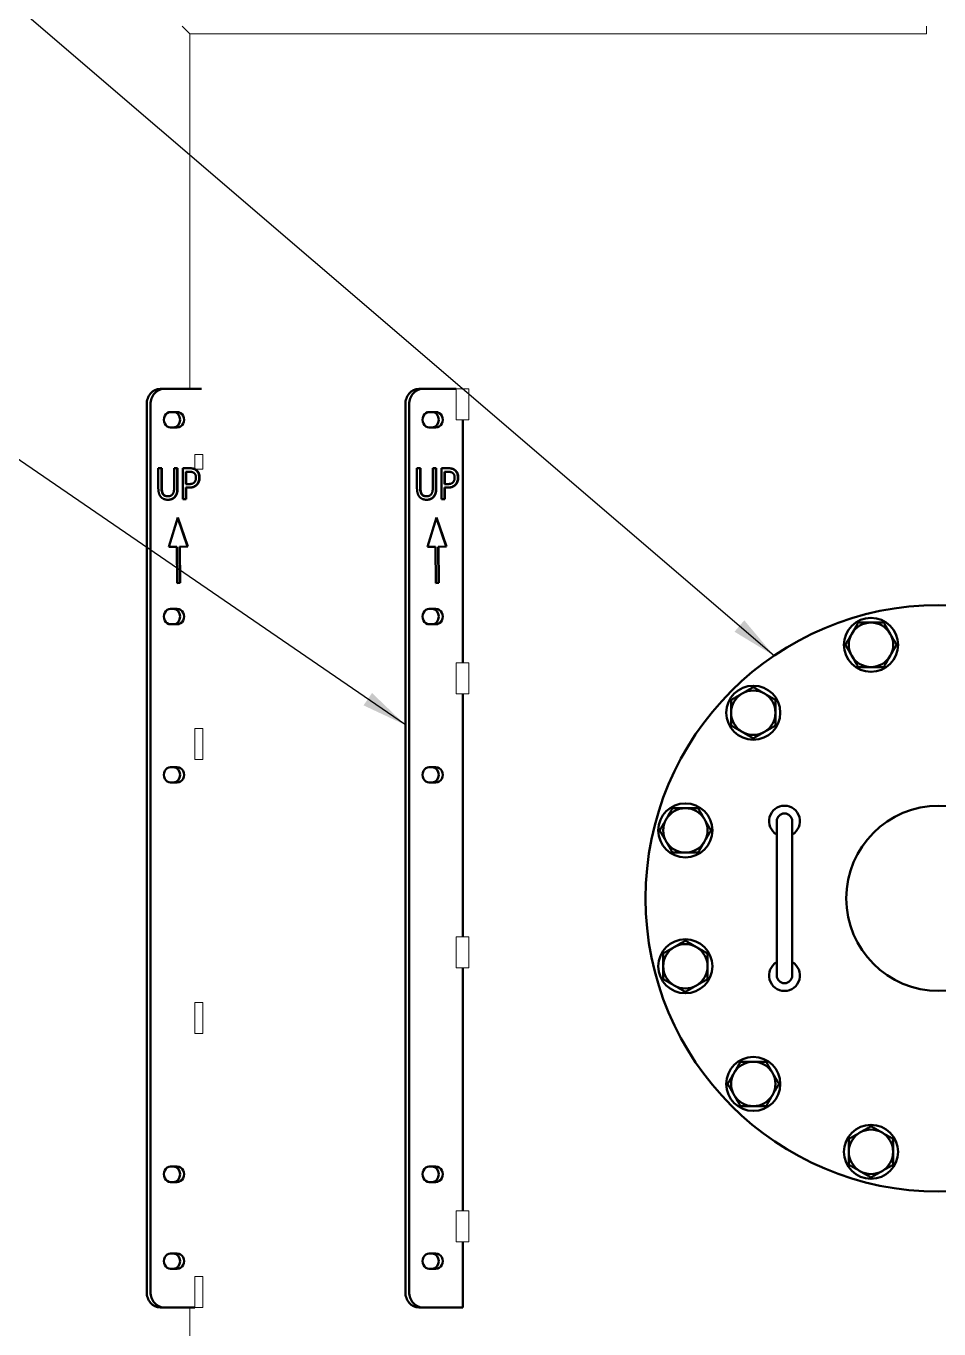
# Model space of a CAD drawing. Header units: inches. Extents: x 19 to 503, y 6 to 322.
# Drawn here: x 223.83 to 253.39, y 82.71 to 124.9 of the extents above; entities that cross this region are included whole.
import ezdxf

# ---------------------------------------------------------------- set-up
doc = ezdxf.new("R2010")
doc.units = ezdxf.units.IN
doc.header["$LTSCALE"] = 15
doc.header["$MEASUREMENT"] = 0
doc.layers.add('Symbol (ANSI)', color=7, linetype='Continuous', lineweight=25)
doc.layers.add('Visible (ANSI)', color=7, linetype='Continuous', lineweight=50)
doc.styles.add('MEMCOR Medium', font='arial.ttf')
doc.dimstyles.new('Default (ANSI)$7', dxfattribs={"dimscale": 15, "dimtxt": 0.15, "dimasz": 0.098425, "dimexe": 0.125, "dimexo": 0.0625, "dimgap": 0.031496, "dimtad": 0, "dimtih": 1, "dimtoh": 1, "dimdec": 4, "dimrnd": 1e-08, "dimzin": 3, "dimdsep": 46, "dimlunit": 5, "dimtxsty": 'MEMCOR Medium', "dimcen": 0.09, "dimdle": 0.393701, "dimclrd": 256, "dimclre": 256, "dimclrt": 256, "dimadec": 0, "dimazin": 1, "dimtfac": 0.8, "dimtofl": 0, "dimtmove": 0, "dimatfit": 3, "dimfxl": 1, "dimfrac": 1, "dimtolj": 1, "dimtzin": 4, "dimlwd": -1, "dimlwe": -1, "dimarcsym": 0})

msp = doc.modelspace()

# ---------------------------------------------------------------- linework, layer by layer
at = {"layer": 'Visible (ANSI)', "linetype": 'Continuous', "lineweight": 18}
for p, q in [((229.13857, 124.65094), (228.88857, 124.90094)), ((252.98634, 124.65094), (252.9822, 124.90094)), ((252.98634, 124.90094), (252.98634, 124.65094)), ((229.13857, 113.15094), (229.13857, 124.65094)), ((252.98634, 124.65094), (229.13857, 124.65094)), ((237.7533, 113.15094), (238.16358, 113.15094)), ((237.7533, 113.15094), (237.7533, 112.15094)), ((238.16358, 113.15094), (238.16358, 112.15094)), ((237.7533, 112.15094), (238.16358, 112.15094)), ((229.56028, 111.02594), (229.29862, 111.02594)), ((229.29862, 110.54977), (229.29862, 111.02594)), ((229.56028, 110.54977), (229.56028, 111.02594)), ((229.56028, 110.54977), (229.29862, 110.54977)), ((237.7533, 104.27594), (238.16358, 104.27594)), ((237.7533, 104.27594), (237.7533, 103.27594)), ((238.16358, 104.27594), (238.16358, 103.27594)), ((237.7533, 103.27594), (238.16358, 103.27594)), ((229.56028, 102.15094), (229.29862, 102.15094)), ((229.29862, 101.15094), (229.29862, 102.15094)), ((229.56028, 101.15094), (229.56028, 102.15094)), ((229.56028, 101.15094), (229.29862, 101.15094)), ((237.7533, 95.40094), (238.16358, 95.40094)), ((237.7533, 95.40094), (237.7533, 94.40094)), ((238.16358, 95.40094), (238.16358, 94.40094)), ((237.7533, 94.40094), (238.16358, 94.40094)), ((229.56028, 93.27594), (229.29862, 93.27594)), ((229.29862, 92.27594), (229.29862, 93.27594)), ((229.56028, 92.27594), (229.56028, 93.27594)), ((229.56028, 92.27594), (229.29862, 92.27594)), ((237.7533, 86.52594), (238.16358, 86.52594)), ((237.7533, 86.52594), (237.7533, 85.52594)), ((238.16358, 86.52594), (238.16358, 85.52594)), ((237.7533, 85.52594), (238.16358, 85.52594)), ((229.56028, 84.40094), (229.29862, 84.40094)), ((229.29862, 83.40094), (229.29862, 84.40094)), ((229.56028, 83.40094), (229.56028, 84.40094)), ((229.13857, 56.90094), (229.13857, 83.40094)), ((229.56028, 83.40094), (229.29862, 83.40094))]:
    msp.add_line(p, q, dxfattribs=at)
at = {"layer": 'Visible (ANSI)'}
for p, q in [((228.29577, 113.15094), (228.17077, 113.15094)), ((229.51513, 113.15094), (228.29577, 113.15094)), ((236.67077, 113.15094), (236.54577, 113.15094)), ((237.7533, 113.15094), (236.67077, 113.15094)), ((227.73775, 83.90094), (227.73775, 112.65094)), ((227.86275, 112.65094), (227.86275, 83.90094)), ((228.51227, 112.40094), (228.72878, 112.40094)), ((236.11275, 83.90094), (236.11275, 112.65094)), ((236.23775, 112.65094), (236.23775, 83.90094)), ((236.88727, 112.40094), (237.10378, 112.40094)), ((228.72878, 111.90094), (228.51227, 111.90094)), ((237.10378, 111.90094), (236.88727, 111.90094)), ((237.9698, 104.27594), (237.9698, 112.15094)), ((228.11316, 109.95678), (228.11316, 110.58077)), ((228.11316, 110.58077), (228.22825, 110.58077)), ((228.21575, 110.58077), (228.21575, 109.95678)), ((228.22825, 110.58077), (228.22825, 109.95678)), ((228.62477, 109.95354), (228.62477, 110.58077)), ((228.62477, 110.58077), (228.73987, 110.58077)), ((228.72737, 110.58077), (228.72737, 109.95678)), ((228.73987, 110.58077), (228.73987, 109.95678)), ((228.90479, 109.58077), (228.90479, 110.58077)), ((228.90479, 110.58077), (229.12235, 110.58077)), ((236.48816, 109.95678), (236.48816, 110.58077)), ((236.48816, 110.58077), (236.60325, 110.58077)), ((236.59075, 110.58077), (236.59075, 109.95678)), ((236.60325, 110.58077), (236.60325, 109.95678)), ((236.99977, 109.95354), (236.99977, 110.58077)), ((236.99977, 110.58077), (237.11487, 110.58077)), ((237.10237, 110.58077), (237.10237, 109.95678)), ((237.11487, 110.58077), (237.11487, 109.95678)), ((237.27979, 109.58077), (237.27979, 110.58077)), ((237.27979, 110.58077), (237.49735, 110.58077)), ((229.01989, 110.4657), (229.00739, 110.4657)), ((229.00739, 110.4657), (229.00739, 110.06699)), ((229.01989, 110.4657), (229.01989, 110.06699)), ((229.11533, 110.4657), (229.01989, 110.4657)), ((237.39489, 110.4657), (237.38239, 110.4657)), ((237.38239, 110.4657), (237.38239, 110.06699)), ((237.39489, 110.4657), (237.39489, 110.06699)), ((237.49033, 110.4657), (237.39489, 110.4657)), ((229.01989, 110.06699), (229.00739, 110.06699)), ((229.01989, 109.95354), (229.00739, 109.95354)), ((229.00739, 109.95354), (229.00739, 109.58077)), ((229.01989, 110.06699), (229.09849, 110.06699)), ((229.11744, 109.95354), (229.01989, 109.95354)), ((229.01989, 109.95354), (229.01989, 109.58077)), ((237.39489, 110.06699), (237.38239, 110.06699)), ((237.39489, 109.95354), (237.38239, 109.95354)), ((237.38239, 109.95354), (237.38239, 109.58077)), ((237.39489, 110.06699), (237.47349, 110.06699)), ((237.49244, 109.95354), (237.39489, 109.95354)), ((237.39489, 109.95354), (237.39489, 109.58077)), ((228.42616, 109.67315), (228.41366, 109.67315)), ((229.01989, 109.58077), (228.90479, 109.58077)), ((236.80116, 109.67315), (236.78866, 109.67315)), ((237.39489, 109.58077), (237.27979, 109.58077)), ((228.45216, 108.0314), (228.74686, 108.9836)), ((228.74091, 108.96436), (229.05432, 108.04267)), ((228.74686, 108.9836), (229.06682, 108.04267)), ((236.82716, 108.0314), (237.12186, 108.9836)), ((237.11591, 108.96436), (237.42932, 108.04267)), ((237.12186, 108.9836), (237.44182, 108.04267)), ((228.70865, 108.0369), (228.45216, 108.0314)), ((228.69615, 108.0369), (228.45225, 108.03167)), ((228.70865, 108.0369), (228.69615, 108.0369)), ((228.72228, 106.86099), (228.70865, 108.0369)), ((229.05432, 108.04267), (228.79427, 108.03848)), ((228.79427, 108.03848), (228.80964, 106.86465)), ((228.80677, 108.03848), (228.79427, 108.03848)), ((229.06682, 108.04267), (228.80677, 108.03848)), ((228.80677, 108.03848), (228.82214, 106.86465)), ((229.06682, 108.04267), (229.05432, 108.04267)), ((237.08365, 108.0369), (236.82716, 108.0314)), ((237.07115, 108.0369), (236.82725, 108.03167)), ((237.08365, 108.0369), (237.07115, 108.0369)), ((237.09728, 106.86099), (237.08365, 108.0369)), ((237.42932, 108.04267), (237.16927, 108.03848)), ((237.16927, 108.03848), (237.18464, 106.86465)), ((237.18177, 108.03848), (237.16927, 108.03848)), ((237.44182, 108.04267), (237.18177, 108.03848)), ((237.18177, 108.03848), (237.19714, 106.86465)), ((237.44182, 108.04267), (237.42932, 108.04267)), ((228.82214, 106.86465), (228.72228, 106.86099)), ((228.80964, 106.86465), (228.72228, 106.86145)), ((228.82214, 106.86465), (228.80964, 106.86465)), ((237.19714, 106.86465), (237.09728, 106.86099)), ((237.18464, 106.86465), (237.09728, 106.86145)), ((237.19714, 106.86465), (237.18464, 106.86465)), ((228.51227, 106.02594), (228.72878, 106.02594)), ((236.88727, 106.02594), (237.10378, 106.02594)), ((228.72878, 105.52594), (228.51227, 105.52594)), ((237.10378, 105.52594), (236.88727, 105.52594)), ((237.9698, 95.40094), (237.9698, 103.27594)), ((228.51227, 100.90094), (228.72878, 100.90094)), ((236.88727, 100.90094), (237.10378, 100.90094)), ((228.72878, 100.40094), (228.51227, 100.40094)), ((237.10378, 100.40094), (236.88727, 100.40094)), ((248.13827, 99.15094), (248.13827, 98.40094)), ((248.63827, 98.40094), (248.63827, 99.15094)), ((248.13827, 98.40094), (248.13827, 94.90094)), ((248.63827, 98.40094), (248.63827, 94.90094)), ((248.13827, 94.90094), (248.13827, 94.15094)), ((248.63827, 94.15094), (248.63827, 94.90094)), ((237.9698, 86.52594), (237.9698, 94.40094)), ((228.51227, 87.96344), (228.72878, 87.96344)), ((236.88727, 87.96344), (237.10378, 87.96344)), ((228.72878, 87.46344), (228.51227, 87.46344)), ((237.10378, 87.46344), (236.88727, 87.46344)), ((237.9698, 83.40094), (237.9698, 85.52594)), ((228.51227, 85.15094), (228.72878, 85.15094)), ((236.88727, 85.15094), (237.10378, 85.15094)), ((228.72878, 84.65094), (228.51227, 84.65094)), ((237.10378, 84.65094), (236.88727, 84.65094)), ((228.17077, 83.40094), (228.29577, 83.40094)), ((228.29577, 83.40094), (229.29862, 83.40094)), ((236.54577, 83.40094), (236.67077, 83.40094)), ((236.67077, 83.40094), (237.9698, 83.40094))]:
    msp.add_line(p, q, dxfattribs=at)
for centre, radius in [((253.38827, 96.65094), 9.5), ((251.18831, 104.86131), 0.875), ((247.37787, 102.66135), 0.875), ((245.17791, 98.8509), 0.875), ((253.38827, 96.65094), 3), ((245.17791, 94.45098), 0.875), ((247.37787, 90.64053), 0.875), ((251.18831, 88.44057), 0.875)]:
    msp.add_circle(centre, radius, dxfattribs=at)
for centre, radius, start, end in [((251.18831, 104.86131), 0.71875, 90, 150), ((251.18831, 104.86131), 0.71875, 30, 90), ((251.18831, 104.86131), 0.71875, 150, 210), ((251.18831, 104.86131), 0.71875, 330, 30), ((251.18831, 104.86131), 0.71875, 210, 270), ((251.18831, 104.86131), 0.71875, 270, 330), ((247.37787, 102.66135), 0.71875, 60, 120), ((247.37787, 102.66135), 0.71875, 120, 180), ((247.37787, 102.66135), 0.71875, 0, 60), ((247.37787, 102.66135), 0.71875, 180, 240), ((247.37787, 102.66135), 0.71875, 300, 0), ((247.37787, 102.66135), 0.71875, 240, 300), ((248.38827, 99.15094), 0.5, 90, 240), ((248.38827, 99.15094), 0.5, 300, 90), ((245.17791, 98.8509), 0.71875, 150, 210), ((245.17791, 98.8509), 0.71875, 90, 150), ((245.17791, 98.8509), 0.71875, 30, 90), ((245.17791, 98.8509), 0.71875, 330, 30), ((248.38827, 99.15094), 0.25, 0, 180), ((245.17791, 98.8509), 0.71875, 210, 270), ((245.17791, 98.8509), 0.71875, 270, 330), ((245.17791, 94.45098), 0.71875, 120, 180), ((245.17791, 94.45098), 0.71875, 60, 120), ((245.17791, 94.45098), 0.71875, 0, 60), ((248.38827, 94.15094), 0.5, 120, 270), ((248.38827, 94.15094), 0.5, 270, 60), ((245.17791, 94.45098), 0.71875, 180, 240), ((245.17791, 94.45098), 0.71875, 300, 0), ((248.38827, 94.15094), 0.25, 180, 0), ((245.17791, 94.45098), 0.71875, 240, 300), ((247.37787, 90.64053), 0.71875, 90, 150), ((247.37787, 90.64053), 0.71875, 30, 90), ((247.37787, 90.64053), 0.71875, 150, 210), ((247.37787, 90.64053), 0.71875, 330, 30), ((247.37787, 90.64053), 0.71875, 210, 270), ((247.37787, 90.64053), 0.71875, 270, 330), ((251.18831, 88.44057), 0.71875, 120, 180), ((251.18831, 88.44057), 0.71875, 60, 120), ((251.18831, 88.44057), 0.71875, 0, 60), ((251.18831, 88.44057), 0.71875, 180, 240), ((251.18831, 88.44057), 0.71875, 300, 0), ((251.18831, 88.44057), 0.71875, 240, 300)]:
    msp.add_arc(centre, radius, start, end, dxfattribs=at)
at = {"layer": 'Visible (ANSI)', "linetype": 'Continuous', "lineweight": 18}
for centre, start, end in [((247.37787, 102.66135), 110.151639, 129.848361), ((247.37787, 102.66135), 50.151639, 69.848361), ((247.37787, 102.66135), 170.151639, 189.848361), ((247.37787, 102.66135), 350.151639, 9.848361), ((247.37787, 102.66135), 230.151639, 249.848361), ((247.37787, 102.66135), 290.151639, 309.848361), ((245.17791, 98.8509), 140.151639, 159.848361), ((245.17791, 98.8509), 80.151639, 99.848361), ((245.17791, 98.8509), 20.151639, 39.848361), ((245.17791, 98.8509), 200.151639, 219.848361), ((245.17791, 98.8509), 320.151639, 339.848361), ((245.17791, 98.8509), 260.151639, 279.848361), ((245.17791, 94.45098), 110.151639, 129.848361), ((245.17791, 94.45098), 50.151639, 69.848361), ((245.17791, 94.45098), 170.151639, 189.848361), ((245.17791, 94.45098), 350.151639, 9.848361), ((245.17791, 94.45098), 230.151639, 249.848361), ((245.17791, 94.45098), 290.151639, 309.848361), ((247.37787, 90.64053), 80.151639, 99.848361), ((247.37787, 90.64053), 140.151639, 159.848361), ((247.37787, 90.64053), 20.151639, 39.848361), ((247.37787, 90.64053), 200.151639, 219.848361), ((247.37787, 90.64053), 320.151639, 339.848361), ((247.37787, 90.64053), 260.151639, 279.848361)]:
    msp.add_arc(centre, 0.7295, start, end, dxfattribs=at)
at = {"layer": 'Visible (ANSI)'}
for centre, major_axis, start_param, end_param in [((228.17077, 112.65094), (0, 0.5), 0, 1.57079633), ((228.29577, 112.65094), (0, 0.5), 0, 1.57079633), ((236.54577, 112.65094), (0, 0.5), 0, 1.57079633), ((236.67077, 112.65094), (0, 0.5), 0, 1.57079633), ((228.51227, 112.15094), (0, -0.25), 3.14159265, 6.28318531), ((228.60378, 112.15094), (0, -0.25), 0, 3.14159265), ((228.72878, 112.15094), (0, 0.25), 3.14159265, 6.28318531), ((236.88727, 112.15094), (0, -0.25), 3.14159265, 6.28318531), ((236.97878, 112.15094), (0, -0.25), 0, 3.14159265), ((237.10378, 112.15094), (0, 0.25), 3.14159265, 6.28318531), ((228.51227, 105.77594), (0, -0.25), 3.14159265, 6.28318531), ((228.60378, 105.77594), (0, -0.25), 0, 3.14159265), ((228.72878, 105.77594), (0, 0.25), 3.14159265, 6.28318531), ((236.88727, 105.77594), (0, -0.25), 3.14159265, 6.28318531), ((236.97878, 105.77594), (0, -0.25), 0, 3.14159265), ((237.10378, 105.77594), (0, 0.25), 3.14159265, 6.28318531), ((228.51227, 100.65094), (0, -0.25), 3.14159265, 6.28318531), ((228.60378, 100.65094), (0, -0.25), 0, 3.14159265), ((228.72878, 100.65094), (0, 0.25), 3.14159265, 6.28318531), ((236.88727, 100.65094), (0, -0.25), 3.14159265, 6.28318531), ((236.97878, 100.65094), (0, -0.25), 0, 3.14159265), ((237.10378, 100.65094), (0, 0.25), 3.14159265, 6.28318531), ((228.51227, 87.71344), (0, -0.25), 3.14159265, 6.28318531), ((228.60378, 87.71344), (0, -0.25), 0, 3.14159265), ((228.72878, 87.71344), (0, 0.25), 3.14159265, 6.28318531), ((236.88727, 87.71344), (0, -0.25), 3.14159265, 6.28318531), ((236.97878, 87.71344), (0, -0.25), 0, 3.14159265), ((237.10378, 87.71344), (0, 0.25), 3.14159265, 6.28318531), ((228.51227, 84.90094), (0, -0.25), 3.14159265, 6.28318531), ((228.60378, 84.90094), (0, -0.25), 0, 3.14159265), ((228.72878, 84.90094), (0, 0.25), 3.14159265, 6.28318531), ((236.88727, 84.90094), (0, -0.25), 3.14159265, 6.28318531), ((236.97878, 84.90094), (0, -0.25), 0, 3.14159265), ((237.10378, 84.90094), (0, 0.25), 3.14159265, 6.28318531), ((228.17077, 83.90094), (0, -0.5), 4.71238898, 6.28318531), ((228.29577, 83.90094), (0, -0.5), 4.71238898, 6.28318531), ((236.54577, 83.90094), (0, -0.5), 4.71238898, 6.28318531), ((236.67077, 83.90094), (0, -0.5), 4.71238898, 6.28318531)]:
    msp.add_ellipse(centre, major_axis=major_axis, ratio=0.8660254, start_param=start_param, end_param=end_param, dxfattribs=at)
for points, knots in [([(229.10985, 110.58077), (229.14481, 110.58077), (229.19811, 110.57854), (229.27813, 110.5556), (229.30887, 110.54057), (229.33653, 110.51837)], [-0.725506634, -0.725506634, -0.725506634, -0.725506634, -0.296366495, -0.296366495, 0, 0, 0, 0]), ([(237.48485, 110.58077), (237.51981, 110.58077), (237.57311, 110.57854), (237.65313, 110.5556), (237.68387, 110.54057), (237.71153, 110.51837)], [-0.725506634, -0.725506634, -0.725506634, -0.725506634, -0.296366495, -0.296366495, 0, 0, 0, 0]), ([(229.33653, 110.51837), (229.35551, 110.50344), (229.37242, 110.48586), (229.39856, 110.44903), (229.41202, 110.42647), (229.43495, 110.36004), (229.4397, 110.31945), (229.4397, 110.27931)], [-0.844477071, -0.844477071, -0.844477071, -0.844477071, -0.544529725, -0.544529725, -0.305823756, -0.305823756, 0, 0, 0, 0]), ([(229.4397, 110.27931), (229.4397, 110.25563), (229.43769, 110.23216), (229.4281, 110.17951), (229.42037, 110.1571), (229.40239, 110.11073), (229.38566, 110.0819), (229.3639, 110.05727)], [-0.48070155, -0.48070155, -0.48070155, -0.48070155, -0.387114958, -0.387114958, -0.268097881, -0.268097881, 0, 0, 0, 0]), ([(237.71153, 110.51837), (237.73051, 110.50344), (237.74742, 110.48586), (237.77356, 110.44903), (237.78702, 110.42647), (237.80995, 110.36004), (237.8147, 110.31945), (237.8147, 110.27931)], [-0.844477071, -0.844477071, -0.844477071, -0.844477071, -0.544529725, -0.544529725, -0.305823756, -0.305823756, 0, 0, 0, 0]), ([(237.8147, 110.27931), (237.8147, 110.25563), (237.81269, 110.23216), (237.8031, 110.17951), (237.79537, 110.1571), (237.77739, 110.11073), (237.76066, 110.0819), (237.7389, 110.05727)], [-0.48070155, -0.48070155, -0.48070155, -0.48070155, -0.387114958, -0.387114958, -0.268097881, -0.268097881, 0, 0, 0, 0]), ([(228.21575, 109.95678), (228.21575, 109.89112), (228.22079, 109.85517), (228.22922, 109.80735), (228.23867, 109.77999), (228.25295, 109.755)], [-0.371862003, -0.371862003, -0.371862003, -0.371862003, -0.228145318, -0.228145318, 0, 0, 0, 0]), ([(228.25295, 109.755), (228.26104, 109.74083), (228.27076, 109.72835), (228.29633, 109.70443), (228.31041, 109.69642), (228.34983, 109.67773), (228.38239, 109.67315), (228.41366, 109.67315)], [-0.454531198, -0.454531198, -0.454531198, -0.454531198, -0.37440362, -0.37440362, -0.275150152, -0.275150152, 0, 0, 0, 0]), ([(228.72737, 109.95678), (228.72737, 109.91684), (228.72537, 109.8757), (228.71285, 109.78325), (228.70228, 109.75254), (228.68475, 109.70616), (228.66721, 109.67705), (228.64455, 109.65208)], [-0.467674705, -0.467674705, -0.467674705, -0.467674705, -0.385613275, -0.385613275, -0.275578199, -0.275578199, 0, 0, 0, 0]), ([(229.3639, 110.05727), (229.34899, 110.04032), (229.33271, 110.02534), (229.29712, 109.99926), (229.27815, 109.9885), (229.23653, 109.97044), (229.19064, 109.95354), (229.10494, 109.95354)], [-2.12199044, -2.12199044, -2.12199044, -2.12199044, -1.44284282, -1.44284282, -0.75409962, -0.75409962, 0, 0, 0, 0]), ([(236.59075, 109.95678), (236.59075, 109.89112), (236.59579, 109.85517), (236.60422, 109.80735), (236.61367, 109.77999), (236.62795, 109.755)], [-0.371862003, -0.371862003, -0.371862003, -0.371862003, -0.228145318, -0.228145318, 0, 0, 0, 0]), ([(236.62795, 109.755), (236.63604, 109.74083), (236.64576, 109.72835), (236.67133, 109.70443), (236.68541, 109.69642), (236.72483, 109.67773), (236.75739, 109.67315), (236.78866, 109.67315)], [-0.454531198, -0.454531198, -0.454531198, -0.454531198, -0.37440362, -0.37440362, -0.275150152, -0.275150152, 0, 0, 0, 0]), ([(237.10237, 109.95678), (237.10237, 109.91684), (237.10037, 109.8757), (237.08785, 109.78325), (237.07728, 109.75254), (237.05975, 109.70616), (237.04221, 109.67705), (237.01955, 109.65208)], [-0.467674705, -0.467674705, -0.467674705, -0.467674705, -0.385613275, -0.385613275, -0.275578199, -0.275578199, 0, 0, 0, 0]), ([(237.7389, 110.05727), (237.72399, 110.04032), (237.70771, 110.02534), (237.67212, 109.99926), (237.65315, 109.9885), (237.61153, 109.97044), (237.56564, 109.95354), (237.47994, 109.95354)], [-2.12199044, -2.12199044, -2.12199044, -2.12199044, -1.44284282, -1.44284282, -0.75409962, -0.75409962, 0, 0, 0, 0]), ([(228.64455, 109.65208), (228.63091, 109.63659), (228.61602, 109.62291), (228.58359, 109.5994), (228.56643, 109.58986), (228.52658, 109.57334), (228.48705, 109.56051), (228.42007, 109.55974)], [-1.62181416, -1.62181416, -1.62181416, -1.62181416, -1.12295259, -1.12295259, -0.62367983, -0.62367983, -0.0190532, -0.0190532, -0.0190532, -0.0190532]), ([(237.01955, 109.65208), (237.00591, 109.63659), (236.99102, 109.62291), (236.95859, 109.5994), (236.94143, 109.58986), (236.90158, 109.57334), (236.86205, 109.56051), (236.79507, 109.55974)], [-1.62181416, -1.62181416, -1.62181416, -1.62181416, -1.12295259, -1.12295259, -0.62367983, -0.62367983, -0.0190532, -0.0190532, -0.0190532, -0.0190532])]:
    msp.add_open_spline(points, degree=3, knots=knots, dxfattribs=at)
for points in [[(229.12235, 110.58077), (229.19955, 110.58077), (229.30762, 110.5516), (229.34903, 110.51837)], [(237.49735, 110.58077), (237.57455, 110.58077), (237.68262, 110.5516), (237.72403, 110.51837)], [(229.26973, 110.42761), (229.24236, 110.44868), (229.16937, 110.4657), (229.11533, 110.4657)], [(229.33219, 110.27526), (229.33219, 110.32712), (229.30131, 110.4033), (229.26973, 110.42761)], [(229.28306, 110.12696), (229.30903, 110.15694), (229.33219, 110.22745), (229.33219, 110.27526)], [(229.34903, 110.51837), (229.39746, 110.48028), (229.4522, 110.36278), (229.4522, 110.27931)], [(229.4522, 110.27931), (229.4522, 110.21448), (229.41219, 110.09779), (229.3764, 110.05727)], [(237.64473, 110.42761), (237.61736, 110.44868), (237.54437, 110.4657), (237.49033, 110.4657)], [(237.70719, 110.27526), (237.70719, 110.32712), (237.67631, 110.4033), (237.64473, 110.42761)], [(237.65806, 110.12696), (237.68403, 110.15694), (237.70719, 110.22745), (237.70719, 110.27526)], [(237.72403, 110.51837), (237.77246, 110.48028), (237.8272, 110.36278), (237.8272, 110.27931)], [(237.8272, 110.27931), (237.8272, 110.21448), (237.78719, 110.09779), (237.7514, 110.05727)], [(228.19597, 109.65208), (228.15035, 109.70395), (228.11316, 109.84981), (228.11316, 109.95678)], [(228.22825, 109.95678), (228.22825, 109.88709), (228.24369, 109.79309), (228.26545, 109.755)], [(228.26545, 109.755), (228.28861, 109.71448), (228.36861, 109.67315), (228.42616, 109.67315)], [(228.42616, 109.67315), (228.4802, 109.67315), (228.56441, 109.71448), (228.58757, 109.755)], [(228.58757, 109.755), (228.60933, 109.79309), (228.62477, 109.88628), (228.62477, 109.95354)], [(228.73987, 109.95678), (228.73987, 109.85224), (228.70337, 109.70314), (228.65705, 109.65208)], [(229.09849, 110.06699), (229.16867, 110.06699), (229.25499, 110.09293), (229.28306, 110.12696)], [(229.3764, 110.05727), (229.33149, 110.00622), (229.21007, 109.95354), (229.11744, 109.95354)], [(236.57097, 109.65208), (236.52535, 109.70395), (236.48816, 109.84981), (236.48816, 109.95678)], [(236.60325, 109.95678), (236.60325, 109.88709), (236.61869, 109.79309), (236.64045, 109.755)], [(236.64045, 109.755), (236.66361, 109.71448), (236.74361, 109.67315), (236.80116, 109.67315)], [(236.80116, 109.67315), (236.8552, 109.67315), (236.93941, 109.71448), (236.96257, 109.755)], [(236.96257, 109.755), (236.98433, 109.79309), (236.99977, 109.88628), (236.99977, 109.95354)], [(237.11487, 109.95678), (237.11487, 109.85224), (237.07837, 109.70314), (237.03205, 109.65208)], [(237.47349, 110.06699), (237.54367, 110.06699), (237.62999, 110.09293), (237.65806, 110.12696)], [(237.7514, 110.05727), (237.70649, 110.00622), (237.58507, 109.95354), (237.49244, 109.95354)], [(228.42616, 109.5597), (228.34966, 109.5597), (228.23597, 109.60589), (228.19597, 109.65208)], [(228.65705, 109.65208), (228.61565, 109.60508), (228.50617, 109.5597), (228.42616, 109.5597)], [(236.80116, 109.5597), (236.72466, 109.5597), (236.61097, 109.60589), (236.57097, 109.65208)], [(237.03205, 109.65208), (236.99065, 109.60508), (236.88117, 109.5597), (236.80116, 109.5597)]]:
    msp.add_open_spline(points, degree=2, dxfattribs=at)
for points, weights in [([(250.56586, 105.22068), (250.66215, 105.38747), (250.77334, 105.58006)], [1, 1.04314139574, 1.01001874936]), ([(250.77334, 105.58006), (250.99572, 105.58006), (251.18831, 105.58006)], [1.01001874936, 1.04314139574, 1]), ([(251.18831, 105.58006), (251.3809, 105.58006), (251.60328, 105.58006)], [1, 1.04314139574, 1.01001874936]), ([(251.60328, 105.58006), (251.71447, 105.38747), (251.81077, 105.22068)], [1.01001874936, 1.04314139574, 1]), ([(250.35837, 104.86131), (250.46956, 105.0539), (250.56586, 105.22068)], [1.01001874936, 1.04314139574, 1]), ([(251.81077, 105.22068), (251.90706, 105.0539), (252.01825, 104.86131)], [1, 1.04314139574, 1.01001874936]), ([(250.56586, 104.50193), (250.46956, 104.66872), (250.35837, 104.86131)], [1, 1.04314139574, 1.01001874936]), ([(252.01825, 104.86131), (251.90706, 104.66872), (251.81077, 104.50193)], [1.01001874936, 1.04314139574, 1]), ([(250.77334, 104.14256), (250.66215, 104.33515), (250.56586, 104.50193)], [1.01001874936, 1.04314139574, 1]), ([(251.81077, 104.50193), (251.71447, 104.33515), (251.60328, 104.14256)], [1, 1.04314139574, 1.01001874936]), ([(251.18831, 104.14256), (250.99572, 104.14256), (250.77334, 104.14256)], [1, 1.04314139574, 1.01001874936]), ([(251.60328, 104.14256), (251.3809, 104.14256), (251.18831, 104.14256)], [1.01001874936, 1.04314139574, 1]), ([(247.01849, 103.2838), (247.18528, 103.3801), (247.37787, 103.49129)], [1, 1.04314139574, 1.01001874936]), ([(247.37787, 103.49129), (247.57046, 103.3801), (247.73724, 103.2838)], [1.01001874936, 1.04314139574, 1]), ([(246.65912, 103.07632), (246.85171, 103.18751), (247.01849, 103.2838)], [1.01001874936, 1.04314139574, 1]), ([(246.65912, 102.66135), (246.65912, 102.85394), (246.65912, 103.07632)], [1, 1.04314139574, 1.01001874936]), ([(247.73724, 103.2838), (247.90403, 103.18751), (248.09662, 103.07632)], [1, 1.04314139574, 1.01001874936]), ([(248.09662, 103.07632), (248.09662, 102.85394), (248.09662, 102.66135)], [1.01001874936, 1.04314139574, 1]), ([(246.65912, 102.24638), (246.65912, 102.46876), (246.65912, 102.66135)], [1.01001874936, 1.04314139574, 1]), ([(248.09662, 102.66135), (248.09662, 102.46876), (248.09662, 102.24638)], [1, 1.04314139574, 1.01001874936]), ([(247.01849, 102.03889), (246.85171, 102.13519), (246.65912, 102.24638)], [1, 1.04314139574, 1.01001874936]), ([(248.09662, 102.24638), (247.90403, 102.13519), (247.73724, 102.03889)], [1.01001874936, 1.04314139574, 1]), ([(247.37787, 101.83141), (247.18528, 101.9426), (247.01849, 102.03889)], [1.01001874936, 1.04314139574, 1]), ([(247.73724, 102.03889), (247.57046, 101.9426), (247.37787, 101.83141)], [1, 1.04314139574, 1.01001874936]), ([(244.34796, 98.8509), (244.45916, 99.04349), (244.55545, 99.21028)], [1.01001874936, 1.04314139574, 1]), ([(244.55545, 99.21028), (244.65174, 99.37706), (244.76293, 99.56965)], [1, 1.04314139574, 1.01001874936]), ([(244.76293, 99.56965), (244.98532, 99.56965), (245.17791, 99.56965)], [1.01001874936, 1.04314139574, 1]), ([(245.17791, 99.56965), (245.37049, 99.56965), (245.59288, 99.56965)], [1, 1.04314139574, 1.01001874936]), ([(245.59288, 99.56965), (245.70407, 99.37706), (245.80036, 99.21028)], [1.01001874936, 1.04314139574, 1]), ([(245.80036, 99.21028), (245.89666, 99.04349), (246.00785, 98.8509)], [1, 1.04314139574, 1.01001874936]), ([(244.55545, 98.49153), (244.45916, 98.65831), (244.34796, 98.8509)], [1, 1.04314139574, 1.01001874936]), ([(246.00785, 98.8509), (245.89666, 98.65831), (245.80036, 98.49153)], [1.01001874936, 1.04314139574, 1]), ([(244.76293, 98.13215), (244.65174, 98.32474), (244.55545, 98.49153)], [1.01001874936, 1.04314139574, 1]), ([(245.80036, 98.49153), (245.70407, 98.32474), (245.59288, 98.13215)], [1, 1.04314139574, 1.01001874936]), ([(245.17791, 98.13215), (244.98532, 98.13215), (244.76293, 98.13215)], [1, 1.04314139574, 1.01001874936]), ([(245.59288, 98.13215), (245.37049, 98.13215), (245.17791, 98.13215)], [1.01001874936, 1.04314139574, 1]), ([(244.45916, 94.86595), (244.65174, 94.97714), (244.81853, 95.07343)], [1.01001874936, 1.04314139574, 1]), ([(244.81853, 95.07343), (244.98532, 95.16973), (245.17791, 95.28092)], [1, 1.04314139574, 1.01001874936]), ([(245.17791, 95.28092), (245.37049, 95.16973), (245.53728, 95.07343)], [1.01001874936, 1.04314139574, 1]), ([(245.53728, 95.07343), (245.70407, 94.97714), (245.89666, 94.86595)], [1, 1.04314139574, 1.01001874936]), ([(244.45916, 94.45098), (244.45916, 94.64357), (244.45916, 94.86595)], [1, 1.04314139574, 1.01001874936]), ([(245.89666, 94.86595), (245.89666, 94.64357), (245.89666, 94.45098)], [1.01001874936, 1.04314139574, 1]), ([(244.45916, 94.03601), (244.45916, 94.25839), (244.45916, 94.45098)], [1.01001874936, 1.04314139574, 1]), ([(245.89666, 94.45098), (245.89666, 94.25839), (245.89666, 94.03601)], [1, 1.04314139574, 1.01001874936]), ([(244.81853, 93.82852), (244.65174, 93.92482), (244.45916, 94.03601)], [1, 1.04314139574, 1.01001874936]), ([(245.17791, 93.62104), (244.98532, 93.73223), (244.81853, 93.82852)], [1.01001874936, 1.04314139574, 1]), ([(245.53728, 93.82852), (245.37049, 93.73223), (245.17791, 93.62104)], [1, 1.04314139574, 1.01001874936]), ([(245.89666, 94.03601), (245.70407, 93.92482), (245.53728, 93.82852)], [1.01001874936, 1.04314139574, 1]), ([(246.75541, 90.99991), (246.85171, 91.16669), (246.9629, 91.35928)], [1, 1.04314139574, 1.01001874936]), ([(246.9629, 91.35928), (247.18528, 91.35928), (247.37787, 91.35928)], [1.01001874936, 1.04314139574, 1]), ([(247.37787, 91.35928), (247.57046, 91.35928), (247.79284, 91.35928)], [1, 1.04314139574, 1.01001874936]), ([(247.79284, 91.35928), (247.90403, 91.16669), (248.00032, 90.99991)], [1.01001874936, 1.04314139574, 1]), ([(246.54793, 90.64053), (246.65912, 90.83312), (246.75541, 90.99991)], [1.01001874936, 1.04314139574, 1]), ([(248.00032, 90.99991), (248.09662, 90.83312), (248.20781, 90.64053)], [1, 1.04314139574, 1.01001874936]), ([(246.75541, 90.28116), (246.65912, 90.44794), (246.54793, 90.64053)], [1, 1.04314139574, 1.01001874936]), ([(248.20781, 90.64053), (248.09662, 90.44794), (248.00032, 90.28116)], [1.01001874936, 1.04314139574, 1]), ([(246.9629, 89.92178), (246.85171, 90.11437), (246.75541, 90.28116)], [1.01001874936, 1.04314139574, 1]), ([(247.37787, 89.92178), (247.18528, 89.92178), (246.9629, 89.92178)], [1, 1.04314139574, 1.01001874936]), ([(247.79284, 89.92178), (247.57046, 89.92178), (247.37787, 89.92178)], [1.01001874936, 1.04314139574, 1]), ([(248.00032, 90.28116), (247.90403, 90.11437), (247.79284, 89.92178)], [1, 1.04314139574, 1.01001874936]), ([(250.46956, 88.85554), (250.66215, 88.96673), (250.82894, 89.06303)], [1.01001874936, 1.04314139574, 1]), ([(250.82894, 89.06303), (250.99572, 89.15932), (251.18831, 89.27051)], [1, 1.04314139574, 1.01001874936]), ([(251.18831, 89.27051), (251.3809, 89.15932), (251.54769, 89.06303)], [1.01001874936, 1.04314139574, 1]), ([(251.54769, 89.06303), (251.71447, 88.96673), (251.90706, 88.85554)], [1, 1.04314139574, 1.01001874936]), ([(250.46956, 88.44057), (250.46956, 88.63316), (250.46956, 88.85554)], [1, 1.04314139574, 1.01001874936]), ([(251.90706, 88.85554), (251.90706, 88.63316), (251.90706, 88.44057)], [1.01001874936, 1.04314139574, 1]), ([(250.46956, 88.0256), (250.46956, 88.24798), (250.46956, 88.44057)], [1.01001874936, 1.04314139574, 1]), ([(251.90706, 88.44057), (251.90706, 88.24798), (251.90706, 88.0256)], [1, 1.04314139574, 1.01001874936]), ([(250.82894, 87.81811), (250.66215, 87.91441), (250.46956, 88.0256)], [1, 1.04314139574, 1.01001874936]), ([(251.18831, 87.61063), (250.99572, 87.72182), (250.82894, 87.81811)], [1.01001874936, 1.04314139574, 1]), ([(251.54769, 87.81811), (251.3809, 87.72182), (251.18831, 87.61063)], [1, 1.04314139574, 1.01001874936]), ([(251.90706, 88.0256), (251.71447, 87.91441), (251.54769, 87.81811)], [1.01001874936, 1.04314139574, 1])]:
    msp.add_rational_spline(points, weights, degree=2, dxfattribs=at)

# ---------------------------------------------------------------- leaders
at = {"layer": 'Symbol (ANSI)', "annotation_type": 0, "has_hookline": 1, "hookline_direction": 1}
for points, text_width in [([(248.04864, 104.50831), (222.47908, 126.42918), (221.0027, 126.42918)], 53.71607), ([(236.11275, 102.26498), (223.07363, 111.21581), (221.59725, 111.21581)], 46.27848)]:
    msp.add_leader(points, dimstyle='Default (ANSI)$7', override={"dimtad": 0}, dxfattribs=dict(at, text_width=text_width))

doc.saveas('drawing.dxf')
